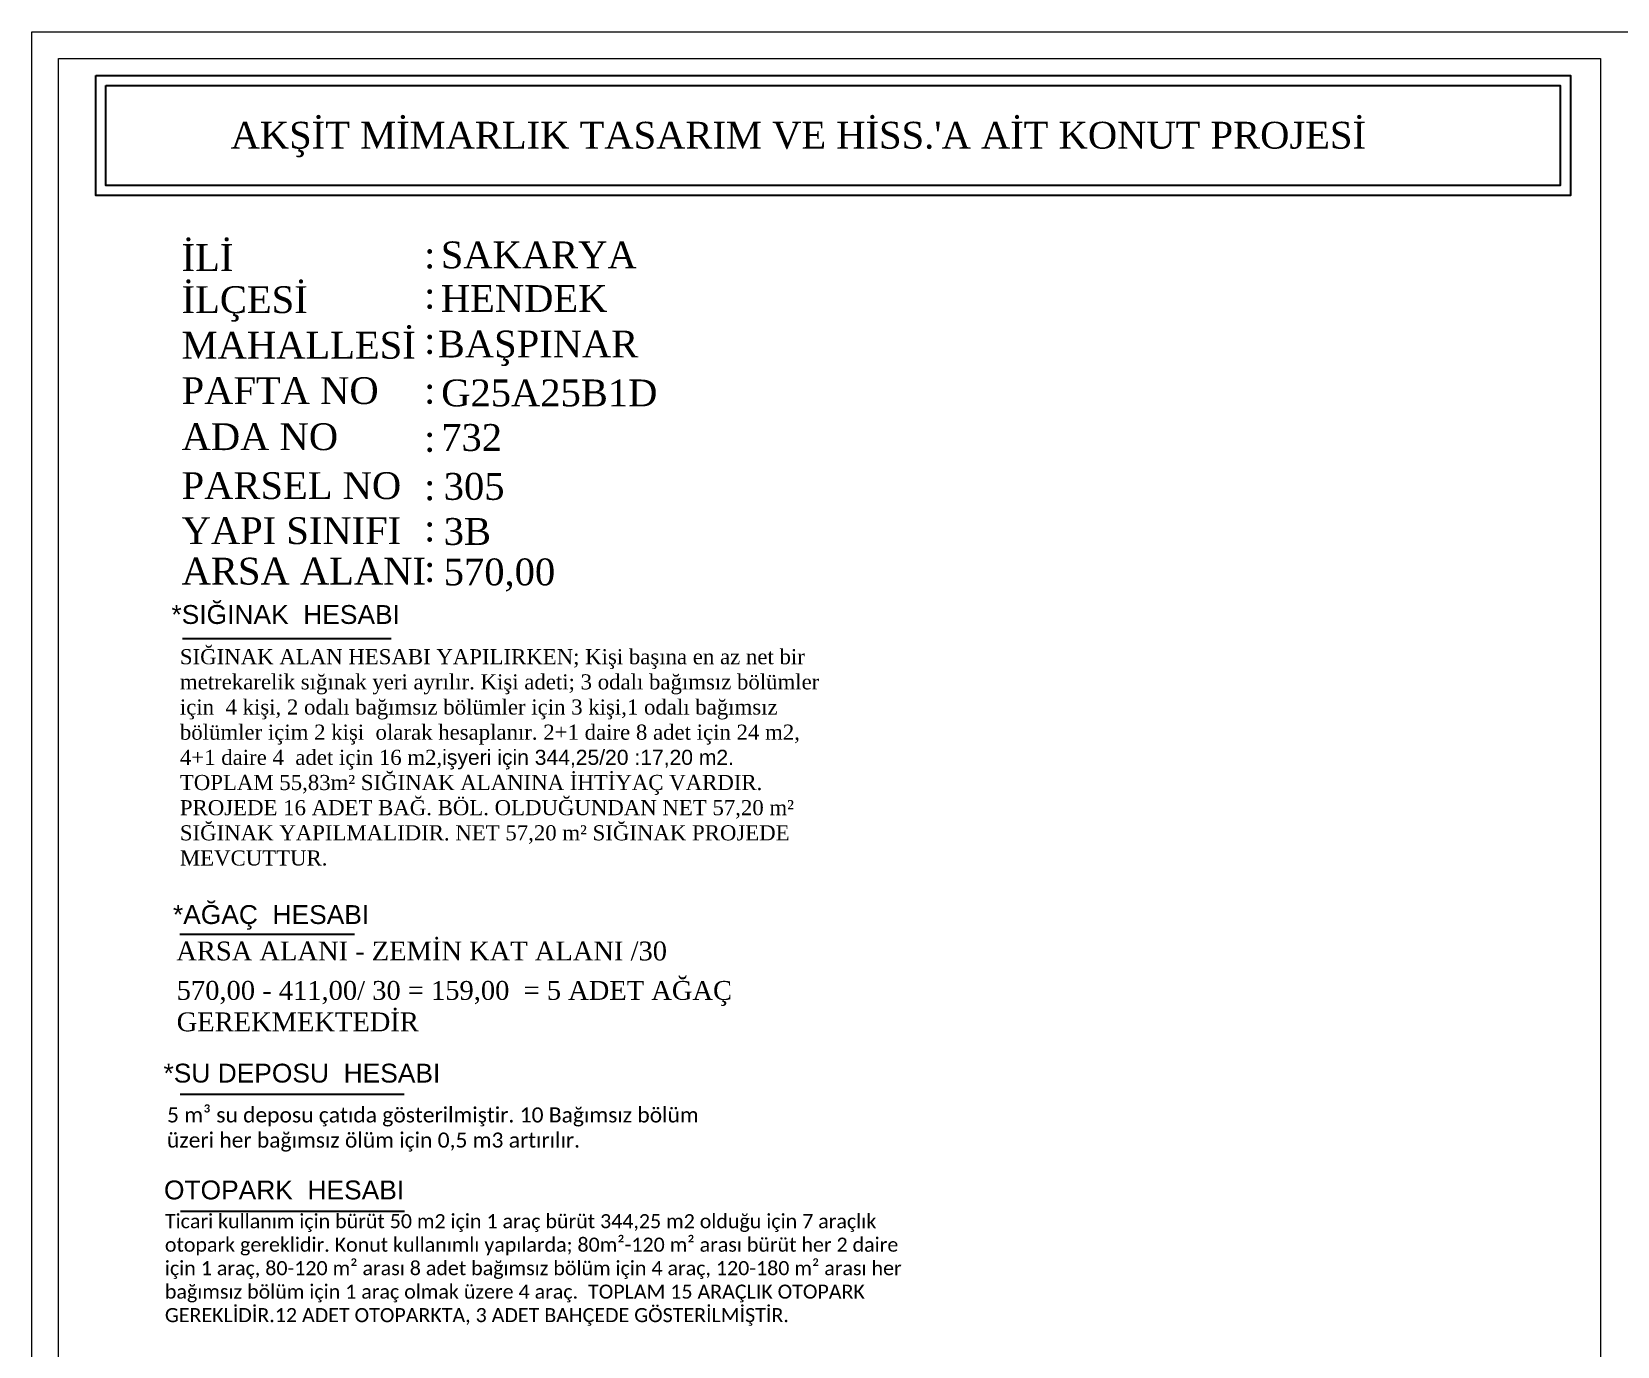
# Model space of a CAD drawing. Extents: x 273215 to 281797, y -454106 to -451256.
# Drawn here: x 274147 to 275722, y -452562 to -451256 of the extents above; entities that cross this region are included whole.
import ezdxf

# ---------------------------------------------------------------- set-up
doc = ezdxf.new("R2010")
doc.units = 0
doc.header["$MEASUREMENT"] = 0
doc.layers.add('MKDU0', color=50, linetype='CONTINUOUS')
doc.layers.add('YAZI1', color=240, linetype='CONTINUOUS')
doc.styles.add('A', font='times.ttf', dxfattribs={"height": 13})
doc.styles.get("Standard").update_dxf_attribs({"font": 'arial.ttf'})

msp = doc.modelspace()

# ---------------------------------------------------------------- linework, layer by layer
at = {"layer": 'MKDU0', "color": 8, "ltscale": 0.03}
for p, q in [((274296.4, -451858.6), (274504, -451858.6)), ((274293.8, -452152.6), (274467.3, -452152.6)), ((274294, -452311.5), (274516.7, -452311.5)), ((274294.4, -452427.6, 0.6), (274517.2, -452427.6, 0.6))]:
    msp.add_line(p, q, dxfattribs=at)
for points in [[(274210.2, -451299.1), (275675.8, -451299.1), (275675.8, -451418.3), (274210.2, -451418.3)], [(274220.2, -451309.1), (275665.8, -451309.1), (275665.8, -451408.3), (274220.2, -451408.3)]]:
    msp.add_lwpolyline(points, close=True, dxfattribs=at)
at = {"layer": 'YAZI1', "color": 2, "linetype": 'Continuous', "lineweight": 15}
for points in [[(274146.6, -451255.6), (275739.1, -451255.6), (275739.1, -454105.6), (274146.6, -454105.6)], [(274173.3, -451282.3), (275705.8, -451282.3), (275705.8, -454078.9), (274173.3, -454078.9)]]:
    msp.add_lwpolyline(points, close=True, dxfattribs=at)

# ---------------------------------------------------------------- texts
at = {"layer": 'MKDU0', "color": 8, "ltscale": 0.03, "style": 'A'}
for s, height, p in [('İLİ', 26.67, (274295.6, -451493.4)), ('SAKARYA', 26.67, (274553.2, -451490.7)), (':', 26.7, (274536.6, -451490.7)), ('İLÇESİ', 26.67, (274295.6, -451535.2)), (':', 26.7, (274536.6, -451530.7)), ('HENDEK', 26.67, (274553.2, -451534.1)), ('MAHALLESİ', 26.67, (274295.6, -451580.5)), (':', 26.7, (274536.6, -451575.7)), ('BAŞPINAR', 26.67, (274550.2, -451579.3)), ('PAFTA NO', 26.67, (274295.6, -451625.6)), (':', 26.7, (274536.6, -451625.2)), ('G25A25B1D', 26.67, (274553.6, -451627.9)), ('ADA NO', 26.67, (274295.6, -451671.4)), (':', 26.7, (274536.6, -451673)), ('732', 26.67, (274553.6, -451672.2)), ('PARSEL NO', 26.67, (274295.6, -451720)), (':', 26.7, (274536.6, -451721.1)), ('305', 26.67, (274556.1, -451720.8)), ('YAPI SINIFI', 26.667, (274295.6, -451764.8)), (':', 26.7, (274536.6, -451762.1)), ('3B', 26.67, (274556.1, -451765.6)), ('ARSA ALANI', 26.67, (274295.6, -451805)), ('570,00', 26.67, (274556.1, -451805.8)), (':', 26.7, (274536.6, -451802.3))]:
    msp.add_text(s, height=height, dxfattribs=at).set_placement(p)
at = {"layer": 'MKDU0', "color": 8, "ltscale": 0.03, "insert": (274344.3, -451345.1), "char_height": 26.667, "width": 3972.675, "attachment_point": 1, "style": 'A'}
msp.add_mtext("{\\C7;AKŞİT MİMARLIK TASARIM VE HİSS.'A AİT KONUT PROJESİ}", dxfattribs=at)
at = {"layer": 'MKDU0', "color": 8, "ltscale": 0.03, "attachment_point": 1}
for s, width, gutter_width, heights, insert, char_height in [('{\\fArial|b0|i0|c162|p34;*}SIĞINAK  HESABI ', 480.663, 16.7, [0], (274285.5, -451825.4, -0.3), 18.75), ('{\\fTimes New Roman|b0|i0|c162|p18;SIĞINAK ALAN HESABI YAPILIRKEN; Kişi başına en az net bir metrekarelik sığınak yeri ayrılır. Kişi adeti; 3 odalı bağımsız bölümler için  4 kişi, 2 odalı bağımsız bölümler için 3 kişi,1 odalı bağımsız bölümler içim 2 kişi  olarak hesaplanır. 2+1 daire 8 adet için 24 m2, 4+1 daire 4  adet için 16 m2,\\fArial|b0|i0|c162|p34;\\C7;işyeri için 344,25/20 :17,20 m2.\\fTimes New Roman|b0|i0|c162|p18;\\C256; TOPLAM 55,83m² SIĞINAK ALANINA İHTİYAÇ VARDIR. PROJEDE 16 ADET BAĞ. BÖL. OLDUĞUNDAN NET 57,20 m² SIĞINAK YAPILMALIDIR. NET 57,20 m² SIĞINAK PROJEDE MEVCUTTUR. }', 638.678, 75, [0], (274293.9, -451869.2, -0.3), 15), ('{\\fArial|b0|i0|c162|p34;*}AĞAÇ  HESABI ', 384.773, 16.7, [0], (274287, -452123.6, -0.3), 18.75), ('{\\fTimes New Roman|b0|i0|c162|p18;ARSA ALANI - ZEMİN KAT ALANI /30}', 525.731, 100, [0], (274290.3, -452159.8, -0.3), 18.75), ('{\\fArial|b0|i0|c162|p34;*}SU DEPOSU  HESABI ', 384.773, 16.7, [0], (274277.6, -452281.2, -0.6), 18.75), ('{\\fCalibri|b0|i0|c162|p18;5 m³ su deposu çatıda gösterilmiştir. 10 Bağımsız bölüm üzeri her bağımsız ölüm için 0,5 m3 artırılır.}', 555.574, 0, [139.8], (274281.1, -452324.6, -0.3), 15), ('OTOPARK  HESABI ', 384.773, 16.7, [0], (274278.1, -452397.3), 18.75), ('{\\fCalibri|b0|i0|c162|p18;Ticari kullanım için bürüt 50 m2 için 1 araç bürüt 344,25 m2 olduğu için 7 araçlık otopark gereklidir. Konut kullanımlı yapılarda; 80m²-120 m² arası bürüt her 2 daire için 1 araç, 80-120 m² arası 8 adet bağımsız bölüm için 4 araç, 120-180 m² arası her bağımsız bölüm için 1 araç olmak üzere 4 araç.  TOPLAM 15 ARAÇLIK OTOPARK GEREKLİDİR.12 ADET OTOPARKTA, 3 ADET BAHÇEDE GÖSTERİLMİŞTİR.}', 737.159, 0, [139.8], (274279, -452430.7, 0.3), 14)]:
    msp.add_mtext_dynamic_manual_height_columns(s, width=width, gutter_width=gutter_width, heights=heights, dxfattribs=dict(at, insert=insert, char_height=char_height))
at = {"layer": 'MKDU0', "color": 8, "ltscale": 0.03}
note = msp.add_mtext_dynamic_manual_height_columns('{\\fTimes New Roman|b0|i0|c162|p18;570,00 - 411,00/ 30 = 159,00  = 5 ADET AĞAÇ GEREKMEKTEDİR\\P}', width=638.197, gutter_width=0, heights=[86.7, 0], dxfattribs=dict(at, insert=(274290.7, -452199, -0.3), char_height=18.75, attachment_point=1))
for column, words in zip(note.columns.linked_columns, ['{\\fTimes New Roman|b0|i0|c162|p18;     }']):
    column.text = words

doc.saveas('drawing.dxf')
